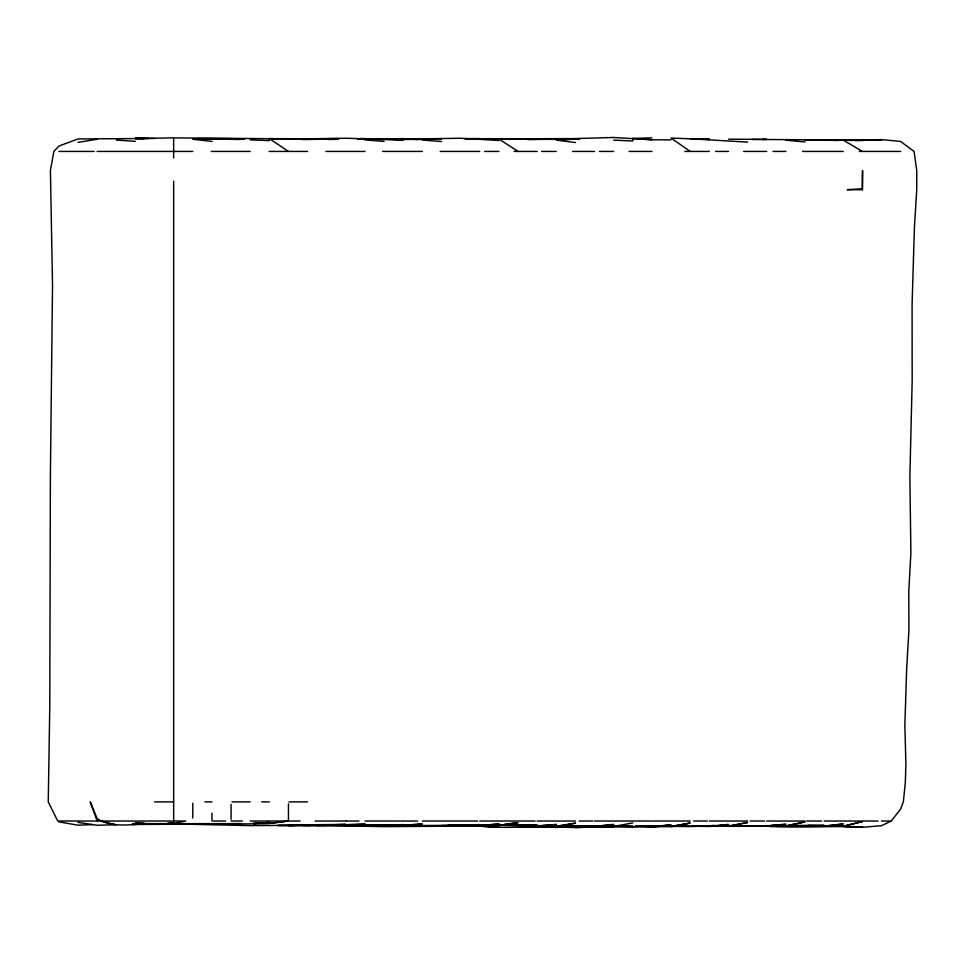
<?xml version="1.0" encoding="UTF-8"?>
<svg xmlns="http://www.w3.org/2000/svg" width="965" height="965" viewBox="0 0 965 965"><rect width="100%" height="100%" fill="white"/><g stroke="black" fill="none" stroke-linecap="round" stroke-linejoin="round"><path stroke-width="1.45" d="M862.384 188.766L862.553 170.564L862.384 189.695L847.125 189.695L862.384 188.766L862.384 189.695M769.672 826.486C800.54 827.874 831.468 825.931 862.384 826.884L843.253 826.414L862.384 827.307L881.515 825.69L891.202 821.022L900.647 809.092L903.337 801.891L905.315 782.76L905.894 763.629L904.856 725.366L906.69 667.973L908.958 629.711L908.753 591.448L910.888 553.186L909.874 476.662L912.166 381.006L912.094 304.482L914.398 227.957L916.75 189.695L916.75 170.564L914.072 151.433L900.647 141.457L881.515 139.587L855.026 140.407L881.515 140.19L752.012 139.43M824.122 826.1L843.253 826.245L862.384 821.601L843.253 826.245L824.122 826.1L843.253 823.953L824.122 826.257L796.161 825.558M709.335 826.257L728.466 826.209L747.598 822.494L728.466 826.173L709.335 826.257L728.466 824.484L709.335 826.535L691.676 826.185L715.222 825.545M632.811 822.892L613.68 826.462L575.417 827.524L556.286 826.993L594.549 825.75L575.417 826.269L594.549 826.607L613.68 824.484L594.549 826.366L632.811 826.354L594.549 826.317L613.68 826.462L575.417 827.524M78.008 142.386L97.139 139.237M573.946 825.98L518.024 825.666L573.946 826.402L525.382 825.545L556.286 826.354L575.417 823.181L556.286 826.354L522.439 825.57M288.451 821.022L269.319 823.459L253.132 823.591L269.319 823.386L288.451 821.022L300.055 821.022M501.836 824.653L441.5 825.594M504.779 824.291L518.024 822.65L498.893 825.352L448.858 825.533L479.762 825.256M635.754 826.354L651.942 826.8L671.073 824.858L651.942 826.679L594.549 826.945M484.177 826.523C508.193 828.489 532.342 826.547 556.286 824.46L537.155 826.016M771.144 825.292L785.86 824.291L766.729 826.04L725.728 825.582M384.106 825.244L403.237 824.653L364.975 825.123L403.237 825.268L422.368 824.05L403.237 825.232L288.451 824.954L345.844 824.749L364.975 823.688M253.132 823.434L269.319 822.457L250.188 823.869L132.458 824.484M415.01 139.418L441.5 139.008L357.617 138.851L403.237 139.877L345.844 138.248L269.319 139.31M151.589 823.652C133.592 823.627 113.134 828.983 97.139 818.622L90.288 801.891L97.139 821.022M416.482 139.43L422.368 139.129M526.854 139.442L579.832 138.96L528.325 139.455M92.724 824.593L78.008 825.196L58.877 821.866M556.286 826.354L575.417 826.535L556.286 827.379L518.024 826.824L573.946 826.245M562.173 139.467L575.417 138.984M518.024 826.824L556.286 825.847L498.893 825.147L537.155 825.135L448.858 825.377M378.22 139.43L460.631 138.26L498.893 140.492M173.664 822.819L167.777 823.085M647.527 826.523L659.3 826.523M691.676 825.919L709.335 825.69L690.204 826.607L671.073 826.137L687.261 825.558M397.351 139.442L422.368 139.081L364.975 139.262L403.237 138.622M301.695 139.442L326.713 139.165L288.451 139.02L338.486 138.622M142.76 823.64L135.402 823.869L147.175 823.64M326.713 825.003L345.844 824.375L288.451 825.051L307.582 824.991M460.631 825.497L518.024 825.28M234 139.43L244.302 139.105L211.926 139.141M303.167 139.43L338.486 139.069M563.644 139.455L575.417 139.105L498.893 138.984L518.024 151.433M144.231 138.538L135.402 138.526L173.664 137.874L307.582 138.996M651.942 137.862L632.811 138.393L651.942 139.768L671.073 139.877M116.27 824.761L97.139 825.256L78.008 822.385M679.903 825.57L671.073 825.787L687.261 826.016L671.073 825.799L684.318 825.558M556.286 139.129L569.531 139.442L465.046 138.96L479.762 139.069M398.822 139.442L422.368 139.442M235.472 139.43L244.302 139.25M269.319 139.177L326.713 138.839M447.386 825.473L460.631 825.208L345.844 826.197L303.167 825.509M231.057 138.924L244.302 139.044L201.625 138.948M849.14 140.395L862.384 140.178M231.057 823.977L192.795 824.062L241.359 823.627M328.184 139.442L338.486 139.286M211.926 823.941L132.458 823.652L239.887 823.627M192.795 824.062L211.926 823.772M201.625 139.201L211.926 139.069M479.762 138.936L575.417 138.574L613.68 137.476L651.942 139.768M310.525 825.558L278.149 825.558M316.411 825.485L326.713 825.352L288.451 825.582L294.337 825.558M537.155 826.124L556.286 825.847M771.144 826.269L785.86 826.064L804.991 821.903L785.86 825.859L824.122 825.352L797.633 825.57M269.319 139.032L307.582 139.274L269.319 138.646L288.451 138.683M804.991 140.13L838.838 140.383M231.057 139.298L244.302 139.165M173.664 823.772L154.533 823.953L211.926 823.977M307.582 825.099L288.451 824.858L326.713 824.798M488.592 826.51L498.893 826.8L460.631 825.847L479.762 825.992L384.106 826.643L345.844 825.931L419.425 825.545M197.21 138.622L231.057 138.671L197.21 138.658M762.314 139.442L766.729 139.394L728.466 139.189M384.106 825.907L422.368 825.63L403.237 825.618M590.134 826.305L575.417 825.992M594.549 826.366L628.396 825.956L613.68 826.076L632.811 826.655L651.942 825.726L635.754 826.185L641.641 826.305M856.498 140.407L862.384 140.371L824.122 140.118L837.367 140.407M594.549 826.269L628.396 826.004M635.754 825.895L641.641 825.871M192.795 823.893L173.664 823.917L250.188 825.606L288.451 825.389L278.149 825.352M465.046 138.562L479.762 138.562M58.877 151.433L94.124 151.433M97.139 151.433L192.795 151.433M211.263 151.433L250.188 151.433M269.114 151.433L307.582 151.433M325.977 151.433L364.975 151.433M382.562 151.433L422.368 151.433M440.149 151.433L479.762 151.433M484.611 151.433L498.893 151.433M514.043 151.433L537.155 151.433M541.582 151.433L556.286 151.433M572.462 151.433L594.549 151.433M599.47 151.433L613.68 151.433M629.083 151.433L651.942 151.433M684.836 151.433L709.335 151.433M715.572 151.433L728.466 151.433M743.689 151.433L766.729 151.433M773.049 151.433L785.86 151.433M802.542 151.433L843.253 151.433M859.308 151.433L900.647 151.433M154.533 801.891L173.664 801.891M204.87 801.891L211.926 801.891M232.01 801.891L250.188 801.891M261.708 801.891L269.319 801.891M289.005 801.891L307.582 801.891M58.877 821.022L185.738 821.022L173.664 823.398L154.533 824.279L135.402 823.109L144.231 823.29M213.144 821.022L225.557 821.022M231.057 821.022L242.372 821.022M250.188 821.022L285.7 821.022M315.072 821.022L345.844 821.022M346.339 821.022L358.98 821.022M364.975 821.022L403.237 821.022M404.094 821.022L417.64 821.022M422.368 821.022L477.711 821.022M479.762 821.022L535.117 821.022M537.155 821.022L575.417 821.022M579.205 821.022L592.932 821.022M594.549 821.022L650.893 821.022M651.942 821.022L690.204 821.022M693.618 821.022L707.261 821.022M709.335 821.022L747.598 821.022M750.191 821.022L764.642 821.022M766.729 821.022L804.991 821.022M806.559 821.022L821.577 821.022M824.122 821.022L862.384 821.022M863.325 821.022L878.066 821.022M881.515 821.022L891.202 821.022M345.844 825.244L403.237 825.232M651.942 826.679L671.073 826.679L690.204 823.012L671.073 826.498L690.204 826.233L671.073 826.137M518.024 138.827L498.893 138.791L537.155 139.056L498.893 138.851L518.024 139.044M728.466 826.342L785.86 826.064L766.729 825.594M709.335 138.936L690.204 138.755L747.598 142.108M357.617 138.996L384.106 139.298M148.646 138.477L135.402 138.297L144.231 138.465M824.122 825.823L807.934 825.545L843.253 826.245M498.893 825.208L518.024 825.594M154.533 138.453L78.008 138.96L58.877 146.089L53.847 151.433L50.409 170.564L52.52 285.351L50.385 476.662L49.782 706.235L48.25 801.891L57.707 821.022M712.279 825.57L728.466 826.028M250.188 139.877L269.319 140.601M613.68 140.13L632.811 140.999L632.811 138.285M709.335 139.503L671.073 138.067L690.204 151.433M116.27 140.034L135.402 141.324M364.975 139.913L384.106 141.397M422.368 139.997L441.5 141.553M785.86 140.202L804.991 141.939M192.795 139.262L211.926 141.397M556.286 140.13L575.417 142.53M100.191 821.022L114.811 824.424M843.253 140.094L862.384 151.433M269.319 138.586L288.451 151.433M288.451 803.785L288.451 819.997M231.057 804.376L231.057 819.369M211.926 813.23L211.926 821.022M192.795 803.266L192.795 818.03M173.664 138.61L173.664 157.922M173.664 181.203L173.664 821.022M498.893 823.989L479.762 825.57L498.893 823.989M654.885 826.51L651.942 826.643L654.885 826.523M364.975 138.61L357.617 138.731L364.975 138.61M687.261 825.654L671.073 825.835L687.261 825.654"/></g></svg>
